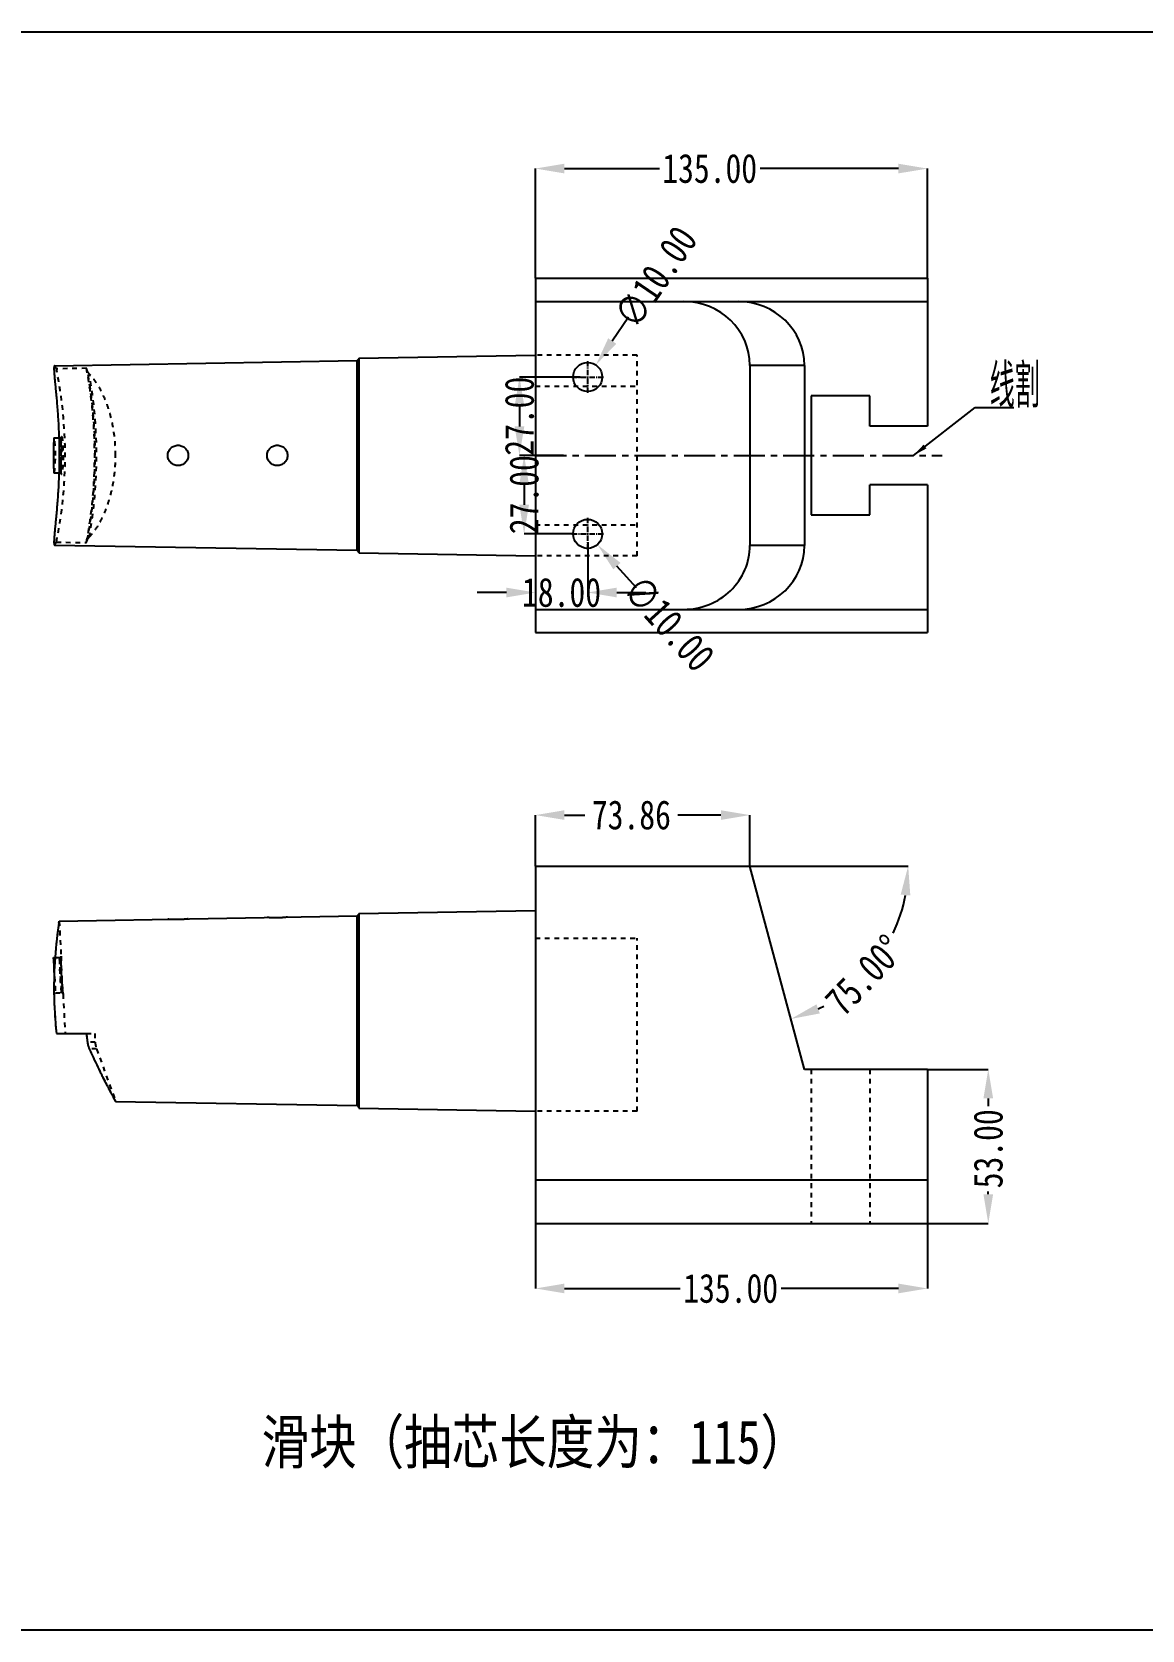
# Model space of a CAD drawing. Header units: millimetres. Extents: x 547 to 3706, y -10485 to 2068.
# Drawn here: x 1424 to 1806, y -6624 to -6074 of the extents above; entities that cross this region are included whole.
import ezdxf

# ---------------------------------------------------------------- set-up
doc = ezdxf.new("R2010")
doc.units = ezdxf.units.MM
doc.header["$LTSCALE"] = 16.335
doc.header["$PDMODE"] = 3
doc.header["$PDSIZE"] = 0.3125
doc.linetypes.add('CENTER', pattern=[0.6, 0.375, -0.075, 0.075, -0.075])
doc.linetypes.add('HIDDEN', pattern=[0.2, 0.1, -0.1])
doc.layers.get('0').update_dxf_attribs({"linetype": 'CONTINUOUS'})
doc.layers.get('Defpoints').update_dxf_attribs({"linetype": 'CONTINUOUS'})
doc.layers.add('DEFAULT_2', color=8, linetype='HIDDEN')
doc.layers.add('DIM', color=3, linetype='CONTINUOUS')
doc.styles.get("Standard").update_dxf_attribs({"font": 'txt', "width": 0.8})
doc.dimstyles.new('11', dxfattribs={"dimtxt": 10, "dimasz": 10, "dimexe": 0, "dimexo": 0, "dimgap": 0, "dimtad": 0, "dimzin": 0, "dimdsep": 46, "dimtxsty": 'Standard', "dimcen": 0, "dimclrd": 4, "dimclre": 4, "dimclrt": 6, "dimazin": 0, "dimtfac": 1, "dimtofl": 0, "dimtmove": 0, "dimatfit": 3, "dimfxl": 0, "dimtolj": 1, "dimtzin": 0, "dimarcsym": 0})
doc.dimstyles.new('副本 ISO-25-1', dxfattribs={"dimtxt": 8, "dimasz": 5, "dimexe": 0, "dimexo": 0, "dimgap": 0, "dimtad": 1, "dimdsep": 46, "dimtxsty": 'Standard', "dimcen": 0, "dimclrd": 6, "dimclre": 6, "dimclrt": 4, "dimazin": 0, "dimtfac": 1, "dimtofl": 0, "dimtmove": 0, "dimatfit": 3, "dimfxl": 0, "dimarcsym": 0})

# ---------------------------------------------------------------- blocks, each defined once
blk = doc.blocks.new('*D429')
at = {"color": 4, "lineweight": -2}
for p, q in [((1612.46, -6192.56), (1591.51, -6192.56)), ((1591.51, -6202.56), (1591.51, -6209.56)), ((1606.68, -6219.56), (1591.51, -6219.56))]:
    blk.add_line(p, q, dxfattribs=at)
at = {"color": 4}
for points in [[(1589.84, -6202.56), (1593.18, -6202.56), (1591.51, -6192.56)], [(1589.84, -6209.56), (1593.18, -6209.56), (1591.51, -6219.56)]]:
    blk.add_solid(points, dxfattribs=at)
at = {"layer": 'Defpoints', "color": 0}
for p in [(1612.46, -6192.56), (1591.51, -6219.56), (1606.68, -6219.56)]:
    blk.add_point(p, dxfattribs=at)
at = {"color": 6, "insert": (1591.51, -6206.06), "char_height": 10, "attachment_point": 5, "rotation": 90}
blk.add_mtext('\\A1;27.00', dxfattribs=at)
blk = doc.blocks.new('*D428')
at = {"color": 4, "lineweight": -2}
for p, q in [((1606.68, -6219.56), (1593.12, -6219.56)), ((1593.12, -6229.56), (1593.12, -6236.56)), ((1609.98, -6246.56), (1593.12, -6246.56))]:
    blk.add_line(p, q, dxfattribs=at)
at = {"color": 4}
for points in [[(1591.45, -6229.56), (1594.78, -6229.56), (1593.12, -6219.56)], [(1591.45, -6236.56), (1594.78, -6236.56), (1593.12, -6246.56)]]:
    blk.add_solid(points, dxfattribs=at)
at = {"layer": 'Defpoints', "color": 0}
for p in [(1606.68, -6219.56), (1593.12, -6246.56), (1609.98, -6246.56)]:
    blk.add_point(p, dxfattribs=at)
at = {"color": 6, "insert": (1593.12, -6233.06), "char_height": 10, "attachment_point": 5, "rotation": 90}
blk.add_mtext('\\A1;27.00', dxfattribs=at)
blk = doc.blocks.new('*D430')
at = {"color": 4, "lineweight": -2}
for p, q in [((1596.99, -6249.73), (1596.99, -6266.75)), ((1614.99, -6249.43), (1614.99, -6266.75)), ((1586.99, -6266.75), (1576.99, -6266.75)), ((1624.99, -6266.75), (1634.99, -6266.75))]:
    blk.add_line(p, q, dxfattribs=at)
at = {"color": 4}
for points in [[(1586.99, -6265.08), (1586.99, -6268.42), (1596.99, -6266.75)], [(1624.99, -6265.08), (1624.99, -6268.42), (1614.99, -6266.75)]]:
    blk.add_solid(points, dxfattribs=at)
at = {"layer": 'Defpoints', "color": 0}
for p in [(1596.99, -6249.73), (1614.99, -6249.43), (1596.99, -6266.75)]:
    blk.add_point(p, dxfattribs=at)
at = {"color": 6, "insert": (1605.99, -6266.75), "char_height": 10, "attachment_point": 5}
blk.add_mtext('\\A1;18.00', dxfattribs=at)
blk = doc.blocks.new('*D431')
at = {"color": 4, "lineweight": -2}
blk.add_line((1631.79, -6265.08), (1625.07, -6257.67), dxfattribs=at)
at = {"color": 4}
blk.add_solid([(1626.3, -6256.55), (1623.83, -6258.79), (1618.35, -6250.26)], dxfattribs=at)
at = {"layer": 'Defpoints', "color": 0}
for p in [(1611.63, -6242.86), (1618.35, -6250.26)]:
    blk.add_point(p, dxfattribs=at)
at = {"color": 6, "insert": (1642.98, -6277.42), "char_height": 10, "attachment_point": 5, "rotation": 312.2094}
blk.add_mtext('\\A1;∅10.00', dxfattribs=at)
blk = doc.blocks.new('*D432')
at = {"color": 4, "lineweight": -2}
blk.add_line((1629.07, -6171.91), (1623.44, -6180.17), dxfattribs=at)
at = {"color": 4}
blk.add_solid([(1622.06, -6179.23), (1624.82, -6181.11), (1617.81, -6188.43)], dxfattribs=at)
at = {"layer": 'Defpoints', "color": 0}
for p in [(1617.81, -6188.43), (1612.17, -6196.69)]:
    blk.add_point(p, dxfattribs=at)
at = {"color": 6, "insert": (1638.46, -6158.14), "char_height": 10, "attachment_point": 5, "rotation": 55.7086}
blk.add_mtext('\\A1;∅10.00', dxfattribs=at)
blk = doc.blocks.new('*D433')
at = {"color": 4, "lineweight": -2}
for p, q in [((1596.99, -6360.93), (1596.99, -6343.37)), ((1606.99, -6343.37), (1614.04, -6343.37)), ((1660.85, -6343.37), (1646.04, -6343.37)), ((1670.85, -6360.93), (1670.85, -6343.37))]:
    blk.add_line(p, q, dxfattribs=at)
at = {"color": 4}
for points in [[(1606.99, -6341.7), (1606.99, -6345.03), (1596.99, -6343.37)], [(1660.85, -6341.7), (1660.85, -6345.03), (1670.85, -6343.37)]]:
    blk.add_solid(points, dxfattribs=at)
at = {"layer": 'Defpoints', "color": 0}
for p in [(1596.99, -6343.37), (1596.99, -6360.93), (1670.85, -6360.93)]:
    blk.add_point(p, dxfattribs=at)
at = {"color": 6, "insert": (1630.04, -6343.37), "char_height": 10, "attachment_point": 5}
blk.add_mtext('\\A1;73.86', dxfattribs=at)
blk = doc.blocks.new('*D434')
at = {"color": 4, "lineweight": -2}
blk.add_line((1670.85, -6360.93), (1725.34, -6360.93), dxfattribs=at)
for start, end in [(334.9188, 349.4704), (295.5296, 297.823)]:
    blk.add_arc((1670.85, -6360.93), 54.49, start, end, dxfattribs=at)
at = {"color": 4}
for points in [[(1722.76, -6370.74), (1726.08, -6371.04), (1725.34, -6360.93)], [(1694.91, -6411.66), (1693.76, -6408.54), (1684.95, -6413.56)]]:
    blk.add_solid(points, dxfattribs=at)
at = {"layer": 'Defpoints', "color": 0}
for p in [(1596.99, -6360.93), (1670.85, -6360.93), (1670.85, -6360.93), (1720.24, -6383.96), (1689.61, -6430.93)]:
    blk.add_point(p, dxfattribs=at)
at = {"color": 6, "insert": (1710.29, -6398.53), "char_height": 10, "attachment_point": 5, "rotation": 46.3709}
blk.add_mtext('\\A1;75.00°', dxfattribs=at)
blk = doc.blocks.new('*D435')
at = {"color": 4, "lineweight": -2}
for p, q in [((1731.99, -6430.93), (1752.92, -6430.93)), ((1752.92, -6440.93), (1752.92, -6443.6)), ((1752.92, -6473.93), (1752.92, -6472.93)), ((1731.99, -6483.93), (1752.92, -6483.93))]:
    blk.add_line(p, q, dxfattribs=at)
at = {"color": 4}
for points in [[(1751.25, -6440.93), (1754.59, -6440.93), (1752.92, -6430.93)], [(1751.25, -6473.93), (1754.59, -6473.93), (1752.92, -6483.93)]]:
    blk.add_solid(points, dxfattribs=at)
at = {"layer": 'Defpoints', "color": 0}
for p in [(1731.99, -6430.93), (1731.99, -6483.93), (1752.92, -6483.93)]:
    blk.add_point(p, dxfattribs=at)
at = {"color": 6, "insert": (1752.92, -6458.26), "char_height": 10, "attachment_point": 5, "rotation": 90}
blk.add_mtext('\\A1;53.00', dxfattribs=at)
blk = doc.blocks.new('*D520')
at = {"color": 4, "lineweight": -2}
for p, q in [((1596.99, -6158.56), (1596.99, -6120.8)), ((1606.99, -6120.8), (1639.67, -6120.8)), ((1721.99, -6120.8), (1674.34, -6120.8)), ((1731.99, -6158.56), (1731.99, -6120.8))]:
    blk.add_line(p, q, dxfattribs=at)
at = {"color": 4}
for points in [[(1606.99, -6119.13), (1606.99, -6122.46), (1596.99, -6120.8)], [(1721.99, -6119.13), (1721.99, -6122.46), (1731.99, -6120.8)]]:
    blk.add_solid(points, dxfattribs=at)
at = {"layer": 'Defpoints', "color": 0}
for p in [(1596.99, -6120.8), (1596.99, -6158.56), (1731.99, -6158.56)]:
    blk.add_point(p, dxfattribs=at)
at = {"color": 6, "insert": (1657, -6120.8), "char_height": 10, "attachment_point": 5}
blk.add_mtext('\\A1;135.00', dxfattribs=at)
blk = doc.blocks.new('*D521')
at = {"color": 4, "lineweight": -2}
for p, q in [((1596.99, -6476.77), (1596.99, -6506.34)), ((1731.99, -6476.77), (1731.99, -6506.34)), ((1606.99, -6506.34), (1646.89, -6506.34)), ((1721.99, -6506.34), (1681.56, -6506.34))]:
    blk.add_line(p, q, dxfattribs=at)
at = {"color": 4}
for points in [[(1606.99, -6504.67), (1606.99, -6508), (1596.99, -6506.34)], [(1721.99, -6504.67), (1721.99, -6508), (1731.99, -6506.34)]]:
    blk.add_solid(points, dxfattribs=at)
at = {"layer": 'Defpoints', "color": 0}
for p in [(1596.99, -6476.77), (1731.99, -6476.77), (1596.99, -6506.34)]:
    blk.add_point(p, dxfattribs=at)
at = {"color": 6, "insert": (1664.23, -6506.34), "char_height": 10, "attachment_point": 5}
blk.add_mtext('\\A1;135.00', dxfattribs=at)

msp = doc.modelspace()

# ---------------------------------------------------------------- linework, layer by layer
at = {"color": 7, "linetype": 'Continuous'}
for p, q in [((1596.989, -6158.561), (1731.989, -6158.561)), ((1596.989, -6158.561), (1596.989, -6280.561)), ((1731.989, -6158.561), (1731.989, -6209.461)), ((1596.989, -6166.561), (1731.989, -6166.561)), ((1431.441, -6188.728), (1535.654, -6186.909)), ((1535.654, -6186.909), (1536.254, -6186.298)), ((1535.654, -6252.213), (1535.654, -6186.909)), ((1536.254, -6186.061), (1596.989, -6185.001)), ((1536.254, -6186.061), (1536.254, -6253.061)), ((1689.607, -6188.561), (1670.85, -6188.561)), ((1670.85, -6188.561), (1670.85, -6250.561)), ((1689.607, -6188.561), (1689.607, -6250.561)), ((1431.287, -6213.531), (1432.958, -6213.531)), ((1431.287, -6225.591), (1432.957, -6225.591)), ((1731.989, -6229.661), (1731.989, -6280.561)), ((1431.441, -6250.394), (1535.654, -6252.213)), ((1535.654, -6252.213), (1536.254, -6252.823)), ((1536.254, -6253.061), (1596.989, -6254.121)), ((1689.607, -6250.561), (1670.85, -6250.561)), ((1596.989, -6272.561), (1731.989, -6272.561)), ((1596.989, -6280.561), (1731.989, -6280.561)), ((1596.989, -6360.931), (1670.85, -6360.931)), ((1596.989, -6360.931), (1596.989, -6483.931)), ((1689.607, -6430.931), (1670.85, -6360.931)), ((1536.254, -6377.241), (1596.989, -6376.18)), ((1433.054, -6379.879), (1535.654, -6378.089)), ((1536.254, -6377.478), (1535.654, -6378.089)), ((1535.654, -6443.393), (1535.654, -6378.089)), ((1536.254, -6377.241), (1536.254, -6444.241)), ((1431.096, -6392.45), (1431.634, -6392.45)), ((1432.069, -6418.58), (1442.409, -6418.58)), ((1731.989, -6430.931), (1689.607, -6430.931)), ((1731.989, -6430.931), (1731.989, -6483.931)), ((1452.464, -6441.941), (1535.654, -6443.393)), ((1536.254, -6444.003), (1535.654, -6443.393)), ((1536.254, -6444.241), (1596.989, -6445.301)), ((1596.989, -6468.931), (1731.989, -6468.931)), ((1596.989, -6483.931), (1736.989, -6483.931))]:
    msp.add_line(p, q, dxfattribs=at)
at = {"color": 1, "linetype": 'CENTER', "ltscale": 0.310989}
for p, q in [((1614.989, -6198.061), (1614.989, -6187.061)), ((1609.489, -6192.561), (1620.489, -6192.561)), ((1614.989, -6252.061), (1614.989, -6241.061)), ((1609.489, -6246.561), (1620.489, -6246.561))]:
    msp.add_line(p, q, dxfattribs=at)
at = {"color": 2, "linetype": 'Continuous'}
for p, q in [((1712.089, -6199.061), (1691.989, -6199.061)), ((1691.989, -6199.061), (1691.989, -6240.061)), ((1712.089, -6209.461), (1712.089, -6199.061)), ((1731.989, -6209.461), (1712.089, -6209.461)), ((1731.989, -6229.661), (1712.089, -6229.661)), ((1712.089, -6240.061), (1712.089, -6229.661)), ((1691.989, -6240.061), (1712.089, -6240.061))]:
    msp.add_line(p, q, dxfattribs=at)
at = {"color": 1, "linetype": 'CENTER', "ltscale": 1.741537}
msp.add_line((1596.989, -6219.561), (1736.989, -6219.561), dxfattribs=at)
msp.add_lwpolyline([(1061.984, -6073.771), (1831.231, -6073.771), (1831.231, -6623.929), (1061.984, -6623.929)], close=True)
for centre in [(1614.989, -6192.561), (1614.989, -6246.561)]:
    msp.add_circle(centre, 5)
at = {"color": 7, "linetype": 'Continuous'}
for centre, radius, start, end in [((1583.94, -6403.536), 152.73, 171.08946, 175.81767), ((1576.186, -6390.871), 145.099, 180.6235, 183.15875), ((1576.895, -6402.956), 145.661, 175.84326, 180.60144), ((1577.987, -6402.943), 146.753, 180.60184, 186.1164), ((1603.204, -6402.002), 161.647, 185.88611, 186.94644)]:
    msp.add_arc(centre, radius, start, end, dxfattribs=at)
for centre, major_axis, start_param, end_param in [((1648.074, -6188.561), (-22.776, 0), 3.1415927, 4.712389), ((1666.831, -6188.561), (22.776, 0), 0, 1.5707963), ((1648.074, -6250.561), (-22.776, 0), 1.5707963, 3.1415927), ((1666.831, -6250.561), (22.776, 0), -1.5707963, 0)]:
    msp.add_ellipse(centre, major_axis=major_axis, ratio=0.9659258, start_param=start_param, end_param=end_param, dxfattribs=at)
for points, knots in [([(1431.441, -6188.728), (1431.428, -6188.728), (1431.4, -6188.735), (1431.364, -6188.767), (1431.334, -6188.816), (1431.295, -6188.915), (1431.263, -6189.087), (1431.24, -6189.349), (1431.232, -6189.683), (1431.238, -6190.088), (1431.258, -6190.564), (1431.291, -6191.109), (1431.336, -6191.721), (1431.415, -6192.671), (1431.542, -6194.016), (1431.719, -6195.811), (1431.918, -6197.834), (1432.128, -6200.065), (1432.415, -6203.392), (1432.736, -6207.902), (1432.993, -6213.614), (1433.054, -6217.553), (1433.054, -6219.561)], [0, 0, 0, 0, 0.0012809, 0.0027215, 0.0045264, 0.0068047, 0.0129709, 0.0214285, 0.0322139, 0.0453144, 0.0607015, 0.0783395, 0.0981906, 0.1202154, 0.1706189, 0.2290832, 0.2949474, 0.3675314, 0.4461505, 0.618499, 0.8054964, 1, 1, 1, 1]), ([(1431.287, -6213.531), (1431.273, -6213.531), (1431.255, -6213.56), (1431.241, -6213.599), (1431.222, -6213.677), (1431.202, -6213.808), (1431.181, -6214.007), (1431.164, -6214.259), (1431.142, -6214.695), (1431.123, -6215.351), (1431.109, -6216.253), (1431.101, -6217.282), (1431.097, -6218.399), (1431.096, -6219.169), (1431.096, -6219.561)], [0, 0, 0, 0, 0.0068538, 0.0132438, 0.0218735, 0.0459798, 0.0791019, 0.1209826, 0.1713169, 0.2953041, 0.4462414, 0.6185283, 0.8057981, 1, 1, 1, 1]), ([(1470.427, -6219.561), (1470.43, -6219.103), (1470.608, -6218.177), (1471.394, -6217.009), (1472.564, -6216.226), (1473.946, -6215.952), (1475.327, -6216.227), (1476.496, -6217.01), (1477.28, -6218.178), (1477.458, -6219.103), (1477.462, -6219.561)], [0, 0, 0, 0, 0.1250892, 0.2500939, 0.3751056, 0.5002027, 0.6252128, 0.7500459, 0.8749302, 1, 1, 1, 1]), ([(1504.597, -6219.561), (1504.6, -6219.103), (1504.778, -6218.177), (1505.564, -6217.009), (1506.734, -6216.226), (1508.116, -6215.952), (1509.497, -6216.227), (1510.666, -6217.01), (1511.45, -6218.178), (1511.628, -6219.103), (1511.632, -6219.561)], [0, 0, 0, 0, 0.1250866, 0.2500925, 0.3751049, 0.500199, 0.6252076, 0.7500447, 0.8749324, 1, 1, 1, 1]), ([(1431.096, -6219.561), (1431.096, -6219.952), (1431.097, -6220.722), (1431.101, -6221.839), (1431.109, -6222.869), (1431.123, -6223.771), (1431.142, -6224.427), (1431.164, -6224.862), (1431.181, -6225.114), (1431.202, -6225.314), (1431.222, -6225.444), (1431.241, -6225.522), (1431.255, -6225.561), (1431.273, -6225.59), (1431.287, -6225.59)], [0, 0, 0, 0, 0.1942032, 0.3814728, 0.5537861, 0.7047431, 0.828724, 0.8790516, 0.9209239, 0.9540358, 0.9781303, 0.9867549, 0.9931437, 1, 1, 1, 1]), ([(1433.054, -6219.561), (1433.054, -6221.568), (1432.993, -6225.507), (1432.736, -6231.219), (1432.415, -6235.728), (1432.128, -6239.055), (1431.918, -6241.287), (1431.719, -6243.31), (1431.541, -6245.106), (1431.396, -6246.657), (1431.304, -6247.789), (1431.257, -6248.56), (1431.237, -6249.035), (1431.232, -6249.439), (1431.24, -6249.772), (1431.26, -6250.004), (1431.286, -6250.153), (1431.308, -6250.237), (1431.334, -6250.304), (1431.364, -6250.353), (1431.4, -6250.386), (1431.428, -6250.394), (1431.441, -6250.394)], [0, 0, 0, 0, 0.1945064, 0.3815318, 0.5537931, 0.6324152, 0.705037, 0.7709282, 0.8294153, 0.8798697, 0.9217853, 0.9394135, 0.9547638, 0.9678147, 0.9785546, 0.9869877, 0.9903521, 0.993165, 0.9954535, 0.9972696, 0.9987183, 1, 1, 1, 1]), ([(1477.462, -6219.561), (1477.458, -6220.018), (1477.28, -6220.943), (1476.496, -6222.111), (1475.327, -6222.894), (1473.946, -6223.17), (1472.564, -6222.896), (1471.394, -6222.113), (1470.608, -6220.944), (1470.43, -6220.018), (1470.427, -6219.561)], [0, 0, 0, 0, 0.12507, 0.2499545, 0.374788, 0.4997982, 0.6248954, 0.7499077, 0.8749117, 1, 1, 1, 1]), ([(1511.632, -6219.561), (1511.628, -6220.018), (1511.45, -6220.943), (1510.666, -6222.111), (1509.497, -6222.894), (1508.116, -6223.17), (1506.734, -6222.896), (1505.564, -6222.113), (1504.778, -6220.944), (1504.6, -6220.018), (1504.597, -6219.561)], [0, 0, 0, 0, 0.1250677, 0.2499556, 0.3747931, 0.4998017, 0.6248959, 0.7499087, 0.8749141, 1, 1, 1, 1]), ([(1477.462, -6379.104), (1477.455, -6379.104), (1477.432, -6379.109), (1477.382, -6379.114), (1477.299, -6379.125), (1477.183, -6379.139), (1477.036, -6379.156), (1476.782, -6379.185), (1476.4, -6379.224), (1475.875, -6379.271), (1475.047, -6379.329), (1473.946, -6379.372), (1472.845, -6379.368), (1472.016, -6379.339), (1471.489, -6379.311), (1471.106, -6379.284), (1470.852, -6379.265), (1470.705, -6379.252), (1470.59, -6379.242), (1470.507, -6379.234), (1470.456, -6379.23), (1470.433, -6379.227), (1470.427, -6379.227)], [0, 0, 0, 0, 0.0026383, 0.0098774, 0.0217479, 0.0382756, 0.0593441, 0.0846789, 0.1470124, 0.2227643, 0.3091027, 0.5001626, 0.6912546, 0.7775974, 0.8533113, 0.9155591, 0.9408391, 0.9618525, 0.978331, 0.990162, 0.9973739, 1, 1, 1, 1]), ([(1511.632, -6378.508), (1511.625, -6378.508), (1511.602, -6378.512), (1511.552, -6378.517), (1511.469, -6378.528), (1511.353, -6378.542), (1511.206, -6378.559), (1510.952, -6378.587), (1510.57, -6378.626), (1510.045, -6378.672), (1509.217, -6378.729), (1508.116, -6378.772), (1507.015, -6378.768), (1506.186, -6378.74), (1505.659, -6378.712), (1505.276, -6378.687), (1505.022, -6378.667), (1504.875, -6378.655), (1504.76, -6378.646), (1504.677, -6378.637), (1504.626, -6378.634), (1504.603, -6378.631), (1504.597, -6378.631)], [0, 0, 0, 0, 0.002638, 0.0098753, 0.0217432, 0.0382678, 0.0593332, 0.0846654, 0.1469959, 0.2227485, 0.3090901, 0.5001592, 0.6912605, 0.7776065, 0.8533216, 0.9155679, 0.9408462, 0.9618578, 0.9783343, 0.9901637, 0.9973744, 1, 1, 1, 1]), ([(1442.744, -6421.552), (1442.768, -6421.755), (1442.898, -6422.553), (1443.152, -6423.33), (1443.4, -6423.881)], [0, 0, 0, 0, 0.2521062, 1, 1, 1, 1]), ([(1443.4, -6423.881), (1443.964, -6425.129), (1445.074, -6427.527), (1446.48, -6430.439), (1447.558, -6432.609), (1448.311, -6434.1), (1449.021, -6435.485), (1449.683, -6436.756), (1450.287, -6437.904), (1450.829, -6438.92), (1451.238, -6439.681), (1451.529, -6440.219), (1451.718, -6440.568), (1451.887, -6440.878), (1452.035, -6441.15), (1452.161, -6441.382), (1452.253, -6441.551), (1452.315, -6441.665), (1452.354, -6441.736), (1452.386, -6441.795), (1452.413, -6441.845), (1452.434, -6441.883), (1452.448, -6441.908), (1452.455, -6441.923), (1452.46, -6441.93), (1452.46, -6441.933), (1452.463, -6441.936), (1452.463, -6441.936)], [0, 0, 0, 0, 0.2032757, 0.3922388, 0.4801203, 0.5629456, 0.6401901, 0.7112816, 0.7756494, 0.8327937, 0.8822582, 0.9039703, 0.9236022, 0.9411062, 0.9564345, 0.9695395, 0.9803728, 0.9849222, 0.9888852, 0.9922555, 0.995027, 0.9971934, 0.9987485, 0.9992949, 0.9996861, 0.9999214, 1, 1, 1, 1])]:
    msp.add_open_spline(points, degree=3, knots=knots, dxfattribs=at)
at = {"layer": 'DEFAULT_2', "color": 8, "linetype": 'HIDDEN'}
for p, q in [((1631.989, -6185.001), (1596.989, -6185.001)), ((1631.989, -6254.121), (1631.989, -6185.001)), ((1442.409, -6189.543), (1432.069, -6189.729)), ((1596.989, -6195.699), (1631.989, -6195.699)), ((1432.958, -6213.531), (1433.383, -6213.531)), ((1433.686, -6218.951), (1433.692, -6216.679)), ((1433.692, -6216.679), (1433.699, -6215.898)), ((1433.689, -6221.833), (1433.686, -6218.951)), ((1433.699, -6223.187), (1433.689, -6221.833)), ((1432.957, -6225.591), (1433.383, -6225.591)), ((1433.709, -6223.957), (1433.699, -6223.187)), ((1596.989, -6243.423), (1631.989, -6243.423)), ((1432.069, -6249.392), (1442.409, -6249.578)), ((1631.989, -6254.121), (1596.989, -6254.121)), ((1432.943, -6380.595), (1433.054, -6379.879)), ((1433.054, -6379.879), (1433.685, -6391.923)), ((1596.989, -6385.741), (1631.989, -6385.741)), ((1631.989, -6445.301), (1631.989, -6385.741)), ((1431.096, -6392.45), (1431.728, -6404.51)), ((1431.1, -6392.805), (1431.096, -6392.45)), ((1431.617, -6392.398), (1431.62, -6392.357)), ((1431.634, -6392.45), (1433.186, -6392.45)), ((1433.685, -6391.923), (1433.685, -6391.946)), ((1433.693, -6392.688), (1433.685, -6391.946)), ((1433.685, -6391.946), (1433.685, -6391.946)), ((1433.78, -6396.151), (1433.735, -6394.749)), ((1433.844, -6397.678), (1433.779, -6396.138)), ((1433.926, -6399.249), (1433.843, -6397.663)), ((1434.023, -6400.774), (1433.926, -6399.235)), ((1434.124, -6402.163), (1434.022, -6400.761)), ((1434.22, -6403.335), (1434.123, -6402.152)), ((1431.728, -6404.51), (1433.87, -6404.51)), ((1434.305, -6404.297), (1434.369, -6404.977)), ((1434.368, -6404.961), (1434.35, -6404.774)), ((1434.369, -6404.983), (1434.368, -6404.961)), ((1434.369, -6404.983), (1435.082, -6418.58)), ((1442.409, -6418.58), (1445.261, -6418.58)), ((1445.262, -6418.58), (1445.417, -6421.552)), ((1445.417, -6421.552), (1442.744, -6421.552)), ((1445.891, -6423.881), (1443.4, -6423.881)), ((1445.891, -6423.881), (1452.463, -6441.936)), ((1691.989, -6430.931), (1691.989, -6483.931)), ((1712.089, -6430.931), (1712.089, -6483.931)), ((1631.989, -6445.301), (1596.989, -6445.301))]:
    msp.add_line(p, q, dxfattribs=at)
for points in [[(1433.808, -6213.275), (1433.813, -6213.251), (1433.808, -6213.264), (1433.761, -6213.345), (1433.612, -6213.473), (1433.383, -6213.531)], [(1433.699, -6215.898), (1433.708, -6215.208), (1433.714, -6214.899), (1433.721, -6214.615), (1433.729, -6214.356), (1433.738, -6214.123), (1433.748, -6213.916), (1433.759, -6213.736), (1433.771, -6213.581), (1433.783, -6213.454), (1433.795, -6213.354), (1433.806, -6213.284), (1433.808, -6213.275)], [(1433.383, -6225.591), (1433.566, -6225.626), (1433.733, -6225.743), (1433.803, -6225.844), (1433.814, -6225.872)], [(1433.814, -6225.872), (1433.814, -6225.872), (1433.807, -6225.842), (1433.795, -6225.769), (1433.782, -6225.658), (1433.768, -6225.513), (1433.756, -6225.335), (1433.744, -6225.124), (1433.734, -6224.881), (1433.724, -6224.605), (1433.716, -6224.296), (1433.709, -6223.957)], [(1433.735, -6394.759), (1433.708, -6393.584), (1433.693, -6392.692)], [(1434.35, -6404.773), (1434.298, -6404.218), (1434.219, -6403.327)]]:
    msp.add_lwpolyline(points, dxfattribs=at)
for centre, radius, start, end in [((1285.88, -6219.561), 149.201, 348.46661, 11.53339), ((1285.88, -6219.561), 159.381, 349.14412, 10.85588), ((1285.88, -6219.561), 159.537, 349.49544, 10.50456), ((1285.88, -6219.561), 160.011, 349.87726, 10.12274), ((1587.179, -6404.001), 156.002, 171.3711, 172.38062), ((1583.021, -6403.449), 151.807, 172.37902, 174.75772), ((1576.441, -6390.862), 145.353, 180.76618, 183.15595), ((1576.084, -6402.889), 144.847, 175.84677, 176.68605), ((1578.656, -6403.069), 147.426, 175.54531, 175.83326), ((1580.371, -6403.204), 149.146, 174.7584, 175.54499), ((1433.186, -6391.95), 0.5, 270, 0.36245), ((1580.921, -6390.752), 147.241, 180.45706, 185.27835), ((1578.258, -6402.995), 147.024, 176.69378, 178.37218), ((1578.208, -6402.991), 146.974, 178.88164, 180.23747), ((1577.047, -6402.995), 145.813, 180.23772, 180.58517), ((1577.511, -6402.98), 146.277, 178.75816, 178.88084), ((1578.104, -6402.993), 146.87, 178.37126, 178.75808), ((1578.675, -6390.732), 147.592, 183.1586, 185.35641), ((1578.256, -6390.763), 147.172, 183.15626, 185.35961), ((1574.737, -6403.023), 143.502, 180.58353, 181.27045), ((1576.402, -6402.973), 145.169, 181.27546, 182.32459), ((1578.324, -6402.898), 147.092, 182.32378, 183.71149), ((1433.87, -6405.01), 0.5, 5.61765, 90), ((1580.74, -6402.72), 149.514, 183.7193, 186.08889), ((1602.988, -6402.025), 161.429, 185.88593, 186.24352), ((1603.12, -6402.011), 161.563, 186.24331, 186.59707), ((1604.385, -6401.863), 162.836, 186.59782, 186.94492), ((1450.485, -6420.607), 7.799, 186.95925, 192.77172), ((1450.625, -6420.577), 7.942, 192.76394, 195.38088), ((1450.741, -6420.545), 8.062, 195.3829, 198.53968), ((1450.883, -6420.497), 8.212, 198.54197, 202.18661), ((1450.995, -6420.452), 8.333, 202.18303, 204.30544), ((1660.462, -6325.758), 238.21, 204.32548, 206.10663), ((1453.446, -6421.132), 8.04, 183, 200), ((1683.137, -6314.601), 263.481, 206.11545, 207.32717)]:
    msp.add_arc(centre, radius, start, end, dxfattribs=at)
for points, knots in [([(1432.069, -6189.729), (1432.009, -6189.582), (1431.898, -6189.327), (1431.749, -6189.04), (1431.637, -6188.874), (1431.559, -6188.782), (1431.486, -6188.727), (1431.441, -6188.728)], [0, 0, 0, 0, 0.3954757, 0.6908945, 0.8016163, 0.8885507, 1, 1, 1, 1]), ([(1442.744, -6190.475), (1442.715, -6190.388), (1442.61, -6190.075), (1442.497, -6189.764), (1442.409, -6189.543)], [0, 0, 0, 0, 0.2778079, 1, 1, 1, 1]), ([(1443.4, -6191.438), (1443.249, -6191.284), (1442.992, -6190.988), (1442.799, -6190.642), (1442.744, -6190.475)], [0, 0, 0, 0, 0.5510026, 1, 1, 1, 1]), ([(1452.463, -6219.561), (1452.463, -6216.548), (1452.109, -6212.094), (1450.935, -6206.424), (1449.793, -6202.568), (1448.426, -6199.106), (1446.893, -6196.082), (1445.246, -6193.533), (1444.023, -6192.07), (1443.4, -6191.438)], [0, 0, 0, 0, 0.2995026, 0.4415754, 0.5752382, 0.6987944, 0.8111827, 0.9117232, 1, 1, 1, 1]), ([(1431.728, -6219.561), (1431.728, -6219.169), (1431.721, -6218.398), (1431.69, -6217.281), (1431.642, -6216.251), (1431.589, -6215.467), (1431.54, -6214.913), (1431.504, -6214.562), (1431.467, -6214.259), (1431.43, -6214.006), (1431.395, -6213.809), (1431.359, -6213.661), (1431.332, -6213.578), (1431.301, -6213.531), (1431.287, -6213.531)], [0, 0, 0, 0, 0.1937607, 0.3805941, 0.5525257, 0.7032465, 0.7688899, 0.8272324, 0.877672, 0.9197366, 0.953113, 0.9775304, 0.9928738, 1, 1, 1, 1]), ([(1433.186, -6219.561), (1433.186, -6219.168), (1433.186, -6218.399), (1433.189, -6217.282), (1433.197, -6216.252), (1433.21, -6215.35), (1433.229, -6214.694), (1433.252, -6214.259), (1433.27, -6214.007), (1433.292, -6213.807), (1433.313, -6213.677), (1433.334, -6213.599), (1433.349, -6213.559), (1433.369, -6213.531), (1433.383, -6213.531)], [0, 0, 0, 0, 0.1943325, 0.381284, 0.5534902, 0.7044563, 0.8283578, 0.8786435, 0.9205285, 0.9536279, 0.9777229, 0.9863921, 0.9928558, 1, 1, 1, 1]), ([(1433.383, -6213.531), (1433.398, -6213.531), (1433.432, -6213.576), (1433.462, -6213.662), (1433.501, -6213.809), (1433.54, -6214.007), (1433.581, -6214.26), (1433.639, -6214.694), (1433.706, -6215.35), (1433.774, -6216.252), (1433.828, -6217.281), (1433.862, -6218.398), (1433.87, -6219.168), (1433.87, -6219.561)], [0, 0, 0, 0, 0.0074788, 0.0230484, 0.0475859, 0.0810572, 0.1232291, 0.1737068, 0.2976703, 0.448325, 0.6200131, 0.8062498, 1, 1, 1, 1]), ([(1433.685, -6219.561), (1433.685, -6219.135), (1433.685, -6218.299), (1433.689, -6217.086), (1433.696, -6215.967), (1433.707, -6215.114), (1433.722, -6214.511), (1433.735, -6214.129), (1433.751, -6213.799), (1433.77, -6213.525), (1433.789, -6213.332), (1433.806, -6213.208), (1433.819, -6213.138), (1433.833, -6213.083), (1433.848, -6213.043), (1433.862, -6213.017), (1433.883, -6213.005), (1433.904, -6213.019), (1433.921, -6213.045), (1433.939, -6213.085), (1433.957, -6213.141), (1433.976, -6213.213), (1434.005, -6213.337), (1434.04, -6213.531), (1434.08, -6213.806), (1434.121, -6214.136), (1434.161, -6214.519), (1434.215, -6215.121), (1434.274, -6215.973), (1434.327, -6217.089), (1434.361, -6218.301), (1434.369, -6219.135), (1434.369, -6219.561)], [0, 0, 0, 0, 0.0969584, 0.1902629, 0.2762549, 0.3516884, 0.3845064, 0.4136294, 0.4387688, 0.4597, 0.4762225, 0.4827901, 0.4882196, 0.4925124, 0.4956869, 0.4978183, 0.4991922, 0.5006444, 0.5029245, 0.5062637, 0.5107246, 0.5163197, 0.5230469, 0.5398607, 0.5610414, 0.5863834, 0.6156551, 0.6485712, 0.7240614, 0.8099996, 0.903143, 1, 1, 1, 1]), ([(1431.287, -6225.59), (1431.301, -6225.59), (1431.332, -6225.544), (1431.359, -6225.46), (1431.395, -6225.313), (1431.43, -6225.115), (1431.467, -6224.862), (1431.504, -6224.559), (1431.54, -6224.208), (1431.589, -6223.654), (1431.642, -6222.87), (1431.69, -6221.841), (1431.721, -6220.723), (1431.728, -6219.953), (1431.728, -6219.561)], [0, 0, 0, 0, 0.0071218, 0.0224703, 0.0468928, 0.0802698, 0.1223365, 0.1727835, 0.2311316, 0.296778, 0.4474974, 0.6194208, 0.8062485, 1, 1, 1, 1]), ([(1433.383, -6225.591), (1433.369, -6225.591), (1433.349, -6225.562), (1433.334, -6225.522), (1433.313, -6225.444), (1433.292, -6225.313), (1433.27, -6225.114), (1433.252, -6224.861), (1433.229, -6224.425), (1433.21, -6223.769), (1433.197, -6222.867), (1433.189, -6221.838), (1433.186, -6220.722), (1433.186, -6219.953), (1433.186, -6219.561)], [0, 0, 0, 0, 0.0071653, 0.0136455, 0.0223369, 0.0464878, 0.079645, 0.1215903, 0.1719342, 0.2959003, 0.4468397, 0.6189765, 0.8057258, 1, 1, 1, 1]), ([(1433.87, -6219.561), (1433.87, -6219.953), (1433.862, -6220.724), (1433.828, -6221.842), (1433.774, -6222.871), (1433.706, -6223.773), (1433.639, -6224.428), (1433.58, -6224.863), (1433.54, -6225.115), (1433.501, -6225.313), (1433.462, -6225.46), (1433.432, -6225.545), (1433.398, -6225.591), (1433.383, -6225.591)], [0, 0, 0, 0, 0.1937857, 0.3802036, 0.5519475, 0.702623, 0.8265252, 0.8769502, 0.9190695, 0.9524931, 0.9769866, 0.9925319, 1, 1, 1, 1]), ([(1434.369, -6219.561), (1434.369, -6219.986), (1434.361, -6220.822), (1434.327, -6222.035), (1434.274, -6223.153), (1434.214, -6224.005), (1434.16, -6224.608), (1434.12, -6224.99), (1434.08, -6225.319), (1434.039, -6225.594), (1434.004, -6225.787), (1433.976, -6225.911), (1433.957, -6225.981), (1433.938, -6226.038), (1433.919, -6226.08), (1433.892, -6226.121), (1433.861, -6226.104), (1433.847, -6226.077), (1433.832, -6226.037), (1433.819, -6225.982), (1433.806, -6225.911), (1433.788, -6225.786), (1433.769, -6225.593), (1433.751, -6225.318), (1433.735, -6224.988), (1433.722, -6224.605), (1433.707, -6224.002), (1433.696, -6223.15), (1433.689, -6222.032), (1433.685, -6220.82), (1433.685, -6219.986), (1433.685, -6219.561)], [0, 0, 0, 0, 0.0969683, 0.1902863, 0.2763174, 0.3518558, 0.3847669, 0.4140169, 0.4393202, 0.4604523, 0.47721, 0.4839058, 0.4894687, 0.4938979, 0.4972073, 0.5007895, 0.5021766, 0.5043353, 0.5075401, 0.5118654, 0.5173282, 0.5239286, 0.540511, 0.5614957, 0.5866797, 0.6158313, 0.648662, 0.7240644, 0.8099826, 0.9031324, 1, 1, 1, 1]), ([(1443.4, -6247.684), (1444.024, -6247.051), (1445.245, -6245.588), (1446.893, -6243.04), (1448.427, -6240.018), (1449.792, -6236.554), (1450.931, -6232.695), (1451.793, -6228.513), (1452.336, -6224.099), (1452.463, -6221.084), (1452.463, -6219.561)], [0, 0, 0, 0, 0.0882714, 0.1887416, 0.3010209, 0.424598, 0.5583533, 0.700437, 0.8486149, 1, 1, 1, 1]), ([(1431.441, -6250.394), (1431.486, -6250.395), (1431.559, -6250.341), (1431.637, -6250.248), (1431.749, -6250.082), (1431.898, -6249.795), (1432.009, -6249.539), (1432.069, -6249.392)], [0, 0, 0, 0, 0.1109017, 0.1977693, 0.3085855, 0.6043959, 1, 1, 1, 1]), ([(1442.409, -6249.578), (1442.436, -6249.51), (1442.555, -6249.202), (1442.663, -6248.89), (1442.744, -6248.646)], [0, 0, 0, 0, 0.2220909, 1, 1, 1, 1]), ([(1442.744, -6248.646), (1442.799, -6248.48), (1442.992, -6248.133), (1443.249, -6247.837), (1443.4, -6247.684)], [0, 0, 0, 0, 0.4489974, 1, 1, 1, 1]), ([(1433.186, -6392.45), (1433.187, -6392.488), (1433.186, -6392.642), (1433.192, -6392.981), (1433.199, -6393.533), (1433.214, -6394.275), (1433.238, -6395.179), (1433.287, -6396.602), (1433.359, -6398.112), (1433.453, -6399.65), (1433.532, -6400.765), (1433.614, -6401.792), (1433.692, -6402.692), (1433.753, -6403.346), (1433.796, -6403.781), (1433.821, -6404.033), (1433.841, -6404.231), (1433.855, -6404.375), (1433.866, -6404.461), (1433.868, -6404.5), (1433.87, -6404.51)], [0, 0, 0, 0, 0.0096172, 0.0380948, 0.084335, 0.1465557, 0.2223615, 0.3088294, 0.5001218, 0.5975956, 0.6913073, 0.7776675, 0.853387, 0.915576, 0.9408256, 0.9618367, 0.9784031, 0.9903591, 0.9975819, 1, 1, 1, 1]), ([(1433.87, -6404.51), (1433.868, -6404.5), (1433.866, -6404.461), (1433.855, -6404.374), (1433.841, -6404.231), (1433.821, -6404.032), (1433.796, -6403.779), (1433.753, -6403.343), (1433.692, -6402.687), (1433.613, -6401.786), (1433.532, -6400.758), (1433.453, -6399.642), (1433.382, -6398.481), (1433.321, -6397.32), (1433.273, -6396.202), (1433.238, -6395.173), (1433.214, -6394.27), (1433.199, -6393.53), (1433.192, -6393.028), (1433.188, -6392.728), (1433.187, -6392.584), (1433.185, -6392.498), (1433.186, -6392.459), (1433.186, -6392.45)], [0, 0, 0, 0, 0.0024279, 0.0096677, 0.0216571, 0.0382744, 0.0593437, 0.0846676, 0.1470077, 0.2228662, 0.3093262, 0.4030856, 0.5005708, 0.5980593, 0.6918025, 0.778171, 0.853838, 0.915908, 0.9620157, 0.978511, 0.9904094, 0.997595, 1, 1, 1, 1]), ([(1434.369, -6404.983), (1434.308, -6404.347), (1434.187, -6403.005), (1434.02, -6400.829), (1433.875, -6398.454), (1433.771, -6396.079), (1433.72, -6394.268), (1433.698, -6393.09), (1433.691, -6392.496), (1433.686, -6392.13), (1433.686, -6391.965), (1433.685, -6391.923)], [0, 0, 0, 0, 0.1466445, 0.3089882, 0.5005398, 0.6920714, 0.8541362, 0.9161248, 0.9621301, 0.9904411, 1, 1, 1, 1]), ([(1452.463, -6441.936), (1452.462, -6441.936), (1452.462, -6441.933), (1452.458, -6441.929), (1452.454, -6441.92), (1452.447, -6441.909), (1452.439, -6441.894), (1452.425, -6441.867), (1452.402, -6441.826), (1452.369, -6441.766), (1452.329, -6441.694), (1452.282, -6441.608), (1452.205, -6441.467), (1452.091, -6441.258), (1451.933, -6440.97), (1451.749, -6440.631), (1451.539, -6440.243), (1451.303, -6439.807), (1450.943, -6439.136), (1450.437, -6438.189), (1449.772, -6436.928), (1449.306, -6436.032), (1449.061, -6435.558)], [0, 0, 0, 0, 0.0002626, 0.00105, 0.0023617, 0.0041969, 0.0065552, 0.0094358, 0.0167621, 0.0261708, 0.0376572, 0.0512165, 0.066844, 0.1042808, 0.149837, 0.2032861, 0.2643968, 0.3329383, 0.4086764, 0.5807365, 0.7785405, 1, 1, 1, 1])]:
    msp.add_open_spline(points, degree=3, knots=knots, dxfattribs=at)

# ---------------------------------------------------------------- texts
at = {"insert": (1502.689, -6551.66), "char_height": 15, "width": 257.62943, "attachment_point": 1}
msp.add_mtext('{\\fSimSun|b0|i0|c134|p2;滑块（抽芯长度为：115）}', dxfattribs=at)
at = {"layer": 'DIM', "color": 4, "insert": (1753.4, -6203.084), "char_height": 15, "attachment_point": 7}
msp.add_mtext('{\\Fromanc,gbcbig|c134;线割}', dxfattribs=at)

# ---------------------------------------------------------------- dimensions: what is measured, and where the dimension line sits
for base, p1, p2, picture, middle in [((1596.989, -6120.797), (1731.989, -6158.561), (1596.989, -6158.561), '*D520', (1657.002, -6120.797)), ((1596.989, -6506.335), (1731.989, -6476.767), (1596.989, -6476.767), '*D521', (1664.226, -6506.335))]:
    dim = msp.add_linear_dim(base=base, p1=p1, p2=p2, dimstyle='11', override={"dimarcsym": 1})
    dim.commit()
    dim.dimension.update_dxf_attribs({"geometry": picture, "text_midpoint": middle, "dimtype": 160})
for p1, p2, picture, middle in [((1612.172, -6196.692), (1617.806, -6188.43), '*D432', (1638.464, -6158.136)), ((1611.63, -6242.857), (1618.348, -6250.264), '*D431', (1642.983, -6277.423))]:
    dim = msp.add_diameter_dim_2p(p1=p1, p2=p2, dimstyle='11')
    dim.commit()
    dim.dimension.update_dxf_attribs({"geometry": picture, "text_midpoint": middle})
for base, p1, p2, picture, middle in [((1591.512, -6219.561), (1612.457, -6192.561), (1606.685, -6219.561), '*D429', (1591.512, -6206.061)), ((1593.116, -6246.561), (1606.685, -6219.561), (1609.978, -6246.561), '*D428', (1593.116, -6233.061)), ((1752.92, -6483.931), (1731.989, -6430.931), (1731.989, -6483.931), '*D435', (1752.92, -6458.265))]:
    dim = msp.add_linear_dim(base=base, p1=p1, p2=p2, angle=90, dimstyle='11')
    dim.commit()
    dim.dimension.update_dxf_attribs({"geometry": picture, "text_midpoint": middle, "dimtype": 160})
for base, p1, p2, picture, middle in [((1596.989, -6266.749), (1614.989, -6249.433), (1596.989, -6249.728), '*D430', (1605.989, -6266.749)), ((1596.989, -6343.367), (1670.85, -6360.931), (1596.989, -6360.931), '*D433', (1630.043, -6343.367))]:
    dim = msp.add_linear_dim(base=base, p1=p1, p2=p2, dimstyle='11')
    dim.commit()
    dim.dimension.update_dxf_attribs({"geometry": picture, "text_midpoint": middle, "dimtype": 160})
dim = msp.add_angular_dim_2l(base=(1720.235, -6383.96), line1=((1689.607, -6430.931), (1670.85, -6360.931)), line2=((1596.989, -6360.931), (1670.85, -6360.931)), dimstyle='11')
dim.commit()
dim.dimension.update_dxf_attribs({"geometry": '*D434', "text_midpoint": (1710.292, -6398.529), "dimtype": 162})

# ---------------------------------------------------------------- leaders
at = {"annotation_type": 0, "has_hookline": 1, "hookline_direction": 0, "text_width": 8.259}
msp.add_leader([(1727.188, -6219.561), (1748.4, -6203.084), (1753.4, -6203.084)], dimstyle='副本 ISO-25-1', dxfattribs=at)

doc.saveas('drawing.dxf')
